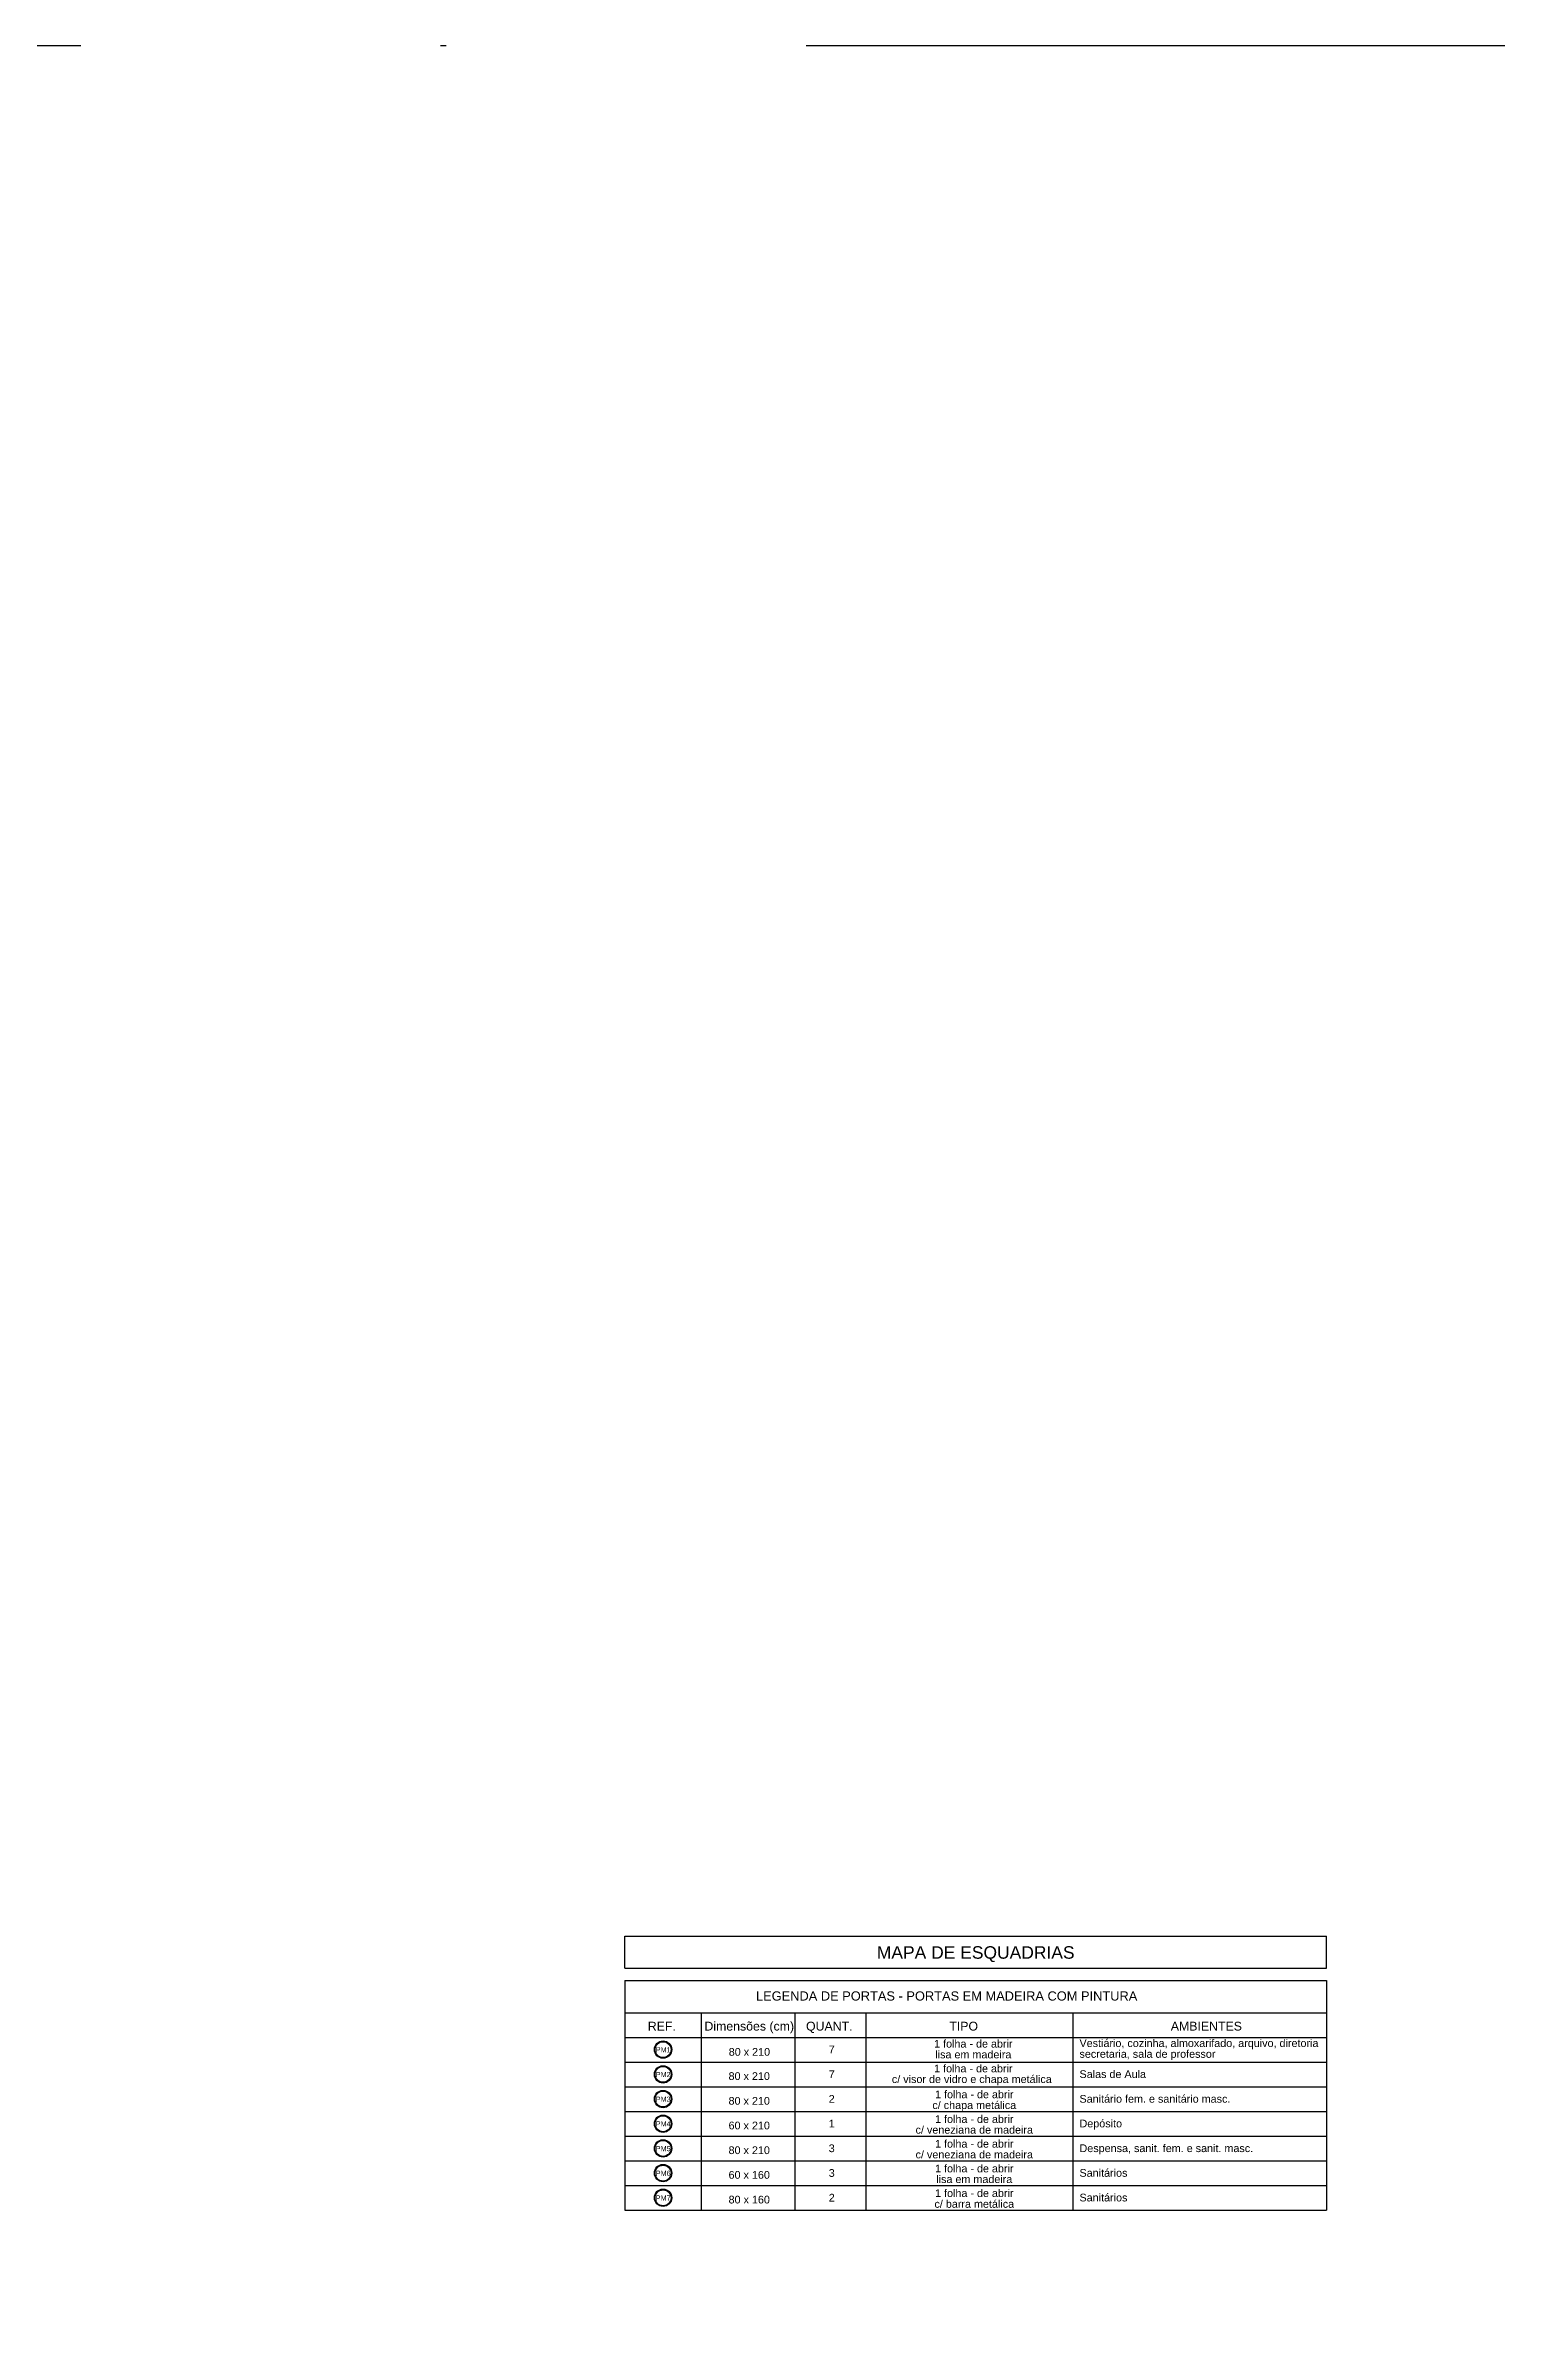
# Model space of a CAD drawing. Header units: inches. Extents: x 48 to 253, y 44 to 126.
# Drawn here: x 73.95 to 99.53, y 85.18 to 125.53 of the extents above; entities that cross this region are included whole.
import ezdxf
from ezdxf.enums import TextEntityAlignment as Align

# ---------------------------------------------------------------- set-up
doc = ezdxf.new("R2010")
doc.units = ezdxf.units.IN
doc.header["$LTSCALE"] = 100
doc.header["$MEASUREMENT"] = 0
doc.linetypes.add('DASHDOT', pattern=[25.4, 12.7, -6.35, 0, -6.35])
for name, color, linetype in [('ARQ-SMB-1_100', 1, 'Continuous'), ('ARQ-TXT-1_100', 2, 'Continuous'), ('PAREDE2', 140, 'Continuous'), ('TEXTO', 3, 'Continuous')]:
    doc.layers.add(name, color=color, linetype=linetype)
doc.styles.add('A16-E50', font='arial.ttf', dxfattribs={"height": 0.08})
doc.styles.add('STYLE1', font='arial.ttf', dxfattribs={"height": 0.2})

msp = doc.modelspace()

# ---------------------------------------------------------------- hatches: boundary and pattern name
at = {"layer": 'ARQ-SMB-1_100'}
h = msp.add_hatch(color=252, dxfattribs=at)
edge = h.paths.add_edge_path()
edge.add_arc((84.836, 90.196), 0.153, 0, 360)
edge = h.paths.add_edge_path(flags=17)
edge.add_arc((84.836, 90.196), 0.14, 0, 360)
h = msp.add_hatch(color=252, dxfattribs=at)
edge = h.paths.add_edge_path()
edge.add_arc((84.836, 89.76), 0.153, 0, 360)
edge = h.paths.add_edge_path(flags=17)
edge.add_arc((84.836, 89.76), 0.14, 0, 360)
h = msp.add_hatch(color=252, dxfattribs=at)
edge = h.paths.add_edge_path()
edge.add_arc((84.836, 89.325), 0.153, 0, 360)
edge = h.paths.add_edge_path(flags=17)
edge.add_arc((84.836, 89.325), 0.14, 0, 360)
h = msp.add_hatch(color=252, dxfattribs=at)
edge = h.paths.add_edge_path()
edge.add_arc((84.836, 88.889), 0.153, 0, 360)
edge = h.paths.add_edge_path(flags=17)
edge.add_arc((84.836, 88.889), 0.14, 0, 360)
h = msp.add_hatch(color=252, dxfattribs=at)
edge = h.paths.add_edge_path()
edge.add_arc((84.836, 88.454), 0.153, 0, 360)
edge = h.paths.add_edge_path(flags=17)
edge.add_arc((84.836, 88.454), 0.14, 0, 360)
h = msp.add_hatch(color=252, dxfattribs=at)
edge = h.paths.add_edge_path()
edge.add_arc((84.836, 88.018), 0.153, 0, 360)
edge = h.paths.add_edge_path(flags=17)
edge.add_arc((84.836, 88.018), 0.14, 0, 360)
h = msp.add_hatch(color=252, dxfattribs=at)
edge = h.paths.add_edge_path()
edge.add_arc((84.836, 87.583), 0.153, 0, 360)
edge = h.paths.add_edge_path(flags=17)
edge.add_arc((84.836, 87.583), 0.14, 0, 360)

# ---------------------------------------------------------------- linework, layer by layer
at = {"linetype": 'DASHDOT', "ltscale": 0.01}
msp.add_lwpolyline([(253.062, 125.533), (48.358, 125.533), (48.358, 44.49), (253.062, 44.49)], close=True, dxfattribs=at)
at = {"layer": 'ARQ-SMB-1_100', "color": 252}
for centre, radius in [((84.836, 90.196), 0.153), ((84.836, 90.196), 0.14), ((84.836, 89.76), 0.153), ((84.836, 89.76), 0.14), ((84.836, 89.325), 0.153), ((84.836, 89.325), 0.14), ((84.836, 88.889), 0.153), ((84.836, 88.889), 0.14), ((84.836, 88.454), 0.153), ((84.836, 88.454), 0.14), ((84.836, 88.018), 0.153), ((84.836, 88.018), 0.14), ((84.836, 87.583), 0.153), ((84.836, 87.583), 0.14)]:
    msp.add_circle(centre, radius, dxfattribs=at)
at = {"layer": 'TEXTO', "color": 1}
for p, q in [((84.161, 92.198), (96.541, 92.198)), ((84.161, 91.631), (84.161, 92.198)), ((96.541, 91.631), (96.541, 92.198)), ((84.161, 91.631), (96.541, 91.631)), ((84.161, 91.414), (96.541, 91.414)), ((84.161, 91.414), (84.161, 87.364)), ((96.541, 91.414), (96.541, 87.364)), ((84.161, 90.847), (96.541, 90.847)), ((85.511, 87.364), (85.511, 90.847)), ((87.167, 87.364), (87.167, 90.847)), ((88.416, 87.364), (88.416, 90.847)), ((92.068, 87.364), (92.068, 90.847)), ((84.161, 90.412), (96.541, 90.412)), ((84.161, 89.977), (96.541, 89.977)), ((84.161, 89.541), (96.541, 89.541)), ((84.161, 89.106), (96.541, 89.106)), ((84.161, 88.67), (96.541, 88.67)), ((84.161, 88.235), (96.541, 88.235)), ((84.161, 87.799), (96.541, 87.799)), ((84.161, 87.364), (96.541, 87.364))]:
    msp.add_line(p, q, dxfattribs=at)

# ---------------------------------------------------------------- texts
at = {"layer": 'ARQ-SMB-1_100', "style": 'A16-E50'}
for tag, p in [('PM1', (84.707, 90.147)), ('PM2', (84.707, 89.711)), ('PM3', (84.707, 89.276)), ('PM4', (84.707, 88.841)), ('PM5', (84.707, 88.405)), ('PM6', (84.707, 87.97)), ('PM7', (84.707, 87.534))]:
    msp.add_attdef(tag, p, '', height=0.0912, dxfattribs=at)
at = {"layer": 'ARQ-TXT-1_100', "style": 'STYLE1'}
for s, height, p in [('80 x 210', 0.1361, (86.359, 90.088)), ('7', 0.136, (87.811, 90.13)), ('1 folha - de abrir', 0.13608, (90.309, 90.232)), ('lisa em madeira', 0.13608, (90.309, 90.042)), ('80 x 210', 0.1361, (86.356, 89.661)), ('7', 0.136, (87.811, 89.694)), ('c/ visor de vidro e chapa metálica ', 0.13608, (90.309, 89.607)), ('1 folha - de abrir', 0.13608, (90.309, 89.796)), ('80 x 210', 0.1361, (86.356, 89.225)), ('2', 0.136, (87.811, 89.259)), ('c/ chapa metálica', 0.13608, (90.326, 89.149)), ('1 folha - de abrir', 0.13608, (90.326, 89.339)), ('60 x 210', 0.1361, (86.356, 88.79)), ('1', 0.136, (87.811, 88.823)), ('c/ veneziana de madeira', 0.13608, (90.326, 88.714)), ('1 folha - de abrir', 0.13608, (90.326, 88.903)), ('80 x 210', 0.1361, (86.356, 88.354)), ('3', 0.136, (87.811, 88.388)), ('c/ veneziana de madeira', 0.13608, (90.326, 88.278)), ('1 folha - de abrir', 0.13608, (90.326, 88.468)), ('60 x 160', 0.1361, (86.356, 87.919)), ('3', 0.136, (87.811, 87.952)), ('1 folha - de abrir', 0.13608, (90.326, 88.032)), ('lisa em madeira', 0.13608, (90.326, 87.843)), ('80 x 160', 0.1361, (86.356, 87.483)), ('2', 0.136, (87.811, 87.517)), ('1 folha - de abrir', 0.13608, (90.326, 87.597)), ('c/ barra metálica', 0.13608, (90.326, 87.407))]:
    msp.add_text(s, height=height, dxfattribs=at).set_placement(p, align=Align.CENTER)
for s, height, p in [('Vestiário, cozinha, almoxarifado, arquivo, diretoria', 0.13608, (92.182, 90.242)), ('secretaria, sala de professor', 0.13608, (92.182, 90.052)), ('Salas de Aula', 0.13608, (92.182, 89.696)), ('Sanitário fem. e sanitário masc. ', 0.13608, (92.182, 89.26)), ('Depósito', 0.1361, (92.182, 88.825)), ('Despensa, sanit. fem. e sanit. masc.', 0.13608, (92.182, 88.389)), ('Sanitários', 0.1361, (92.182, 87.954)), ('Sanitários', 0.1361, (92.182, 87.519))]:
    msp.add_text(s, height=height, dxfattribs=at).set_placement(p)
at = {"layer": 'PAREDE2', "color": 4, "style": 'STYLE1'}
msp.add_text('MAPA DE ESQUADRIAS', height=0.22032, dxfattribs=at).set_placement((90.351, 91.799), align=Align.CENTER)
at = {"layer": 'TEXTO', "color": 3, "style": 'STYLE1'}
msp.add_text('LEGENDA DE PORTAS - PORTAS EM MADEIRA COM PINTURA', height=0.162, dxfattribs=at).set_placement((86.475, 91.061))
at = {"layer": 'TEXTO', "style": 'STYLE1'}
for s, height, p in [('REF.', 0.1555, (84.814, 90.532)), ('Dimensões (cm)', 0.15552, (86.356, 90.532)), ('QUANT.', 0.1555, (87.768, 90.532)), ('TIPO', 0.1555, (90.139, 90.532)), ('AMBIENTES', 0.1555, (94.42, 90.532))]:
    msp.add_text(s, height=height, dxfattribs=at).set_placement(p, align=Align.CENTER)

doc.saveas('drawing.dxf')
